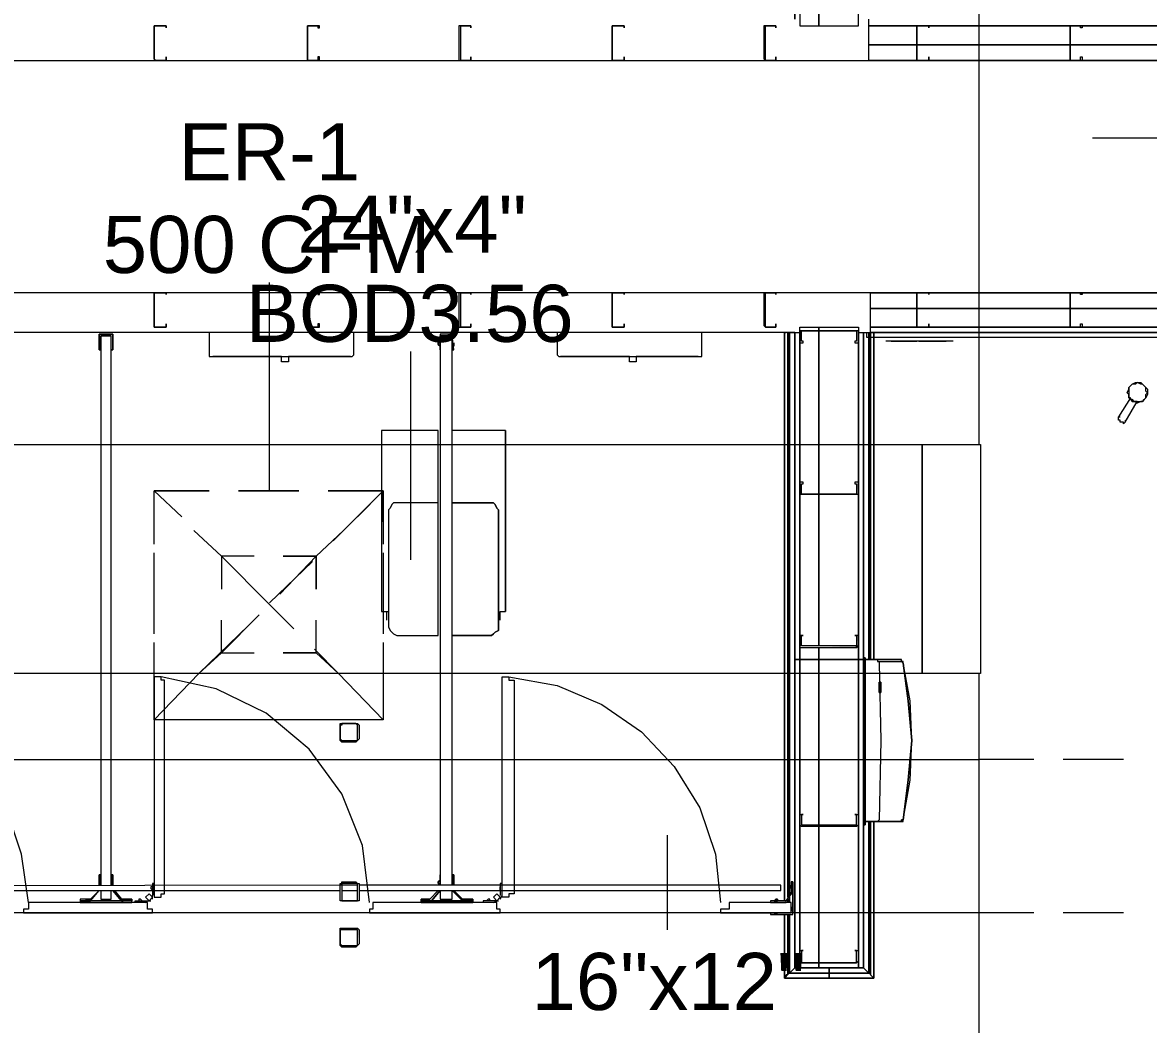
# Model space of a CAD drawing. Header units: metres. Extents: x -2 to 237, y -8 to 52.
# Drawn here: x 10.636 to 13.633, y 28.18 to 30.847 of the extents above; entities that cross this region are included whole.
import ezdxf

# ---------------------------------------------------------------- set-up
doc = ezdxf.new("R2010")
doc.units = ezdxf.units.M
doc.layers.add('HVAC - Ductos', color=5, linetype='Continuous', lineweight=0)
doc.layers.add('PDF3_Text', color=7, linetype='Continuous', lineweight=0)
doc.layers.add('PDF3_Geometry', color=7, linetype='Continuous', lineweight=0, true_color=0xaaaaaa)
doc.layers.add('PDF3_Solid Fills', color=7, linetype='Continuous', lineweight=0, true_color=0xffffff)
doc.styles.add('PDF Helvetica', font='')
doc.styles.get('PDF Helvetica').set_extended_font_data('Helvetica')

msp = doc.modelspace()

# ---------------------------------------------------------------- hatches: boundary and pattern name
at = {"layer": 'PDF3_Solid Fills', "lineweight": 0, "transparency": 33554559}
h = msp.add_hatch(color=256, dxfattribs=at)
h.paths.add_polyline_path([(12.7053, 29.5912), (12.7098, 29.6187), (12.7053, 29.6187)])
h.paths.add_polyline_path([(12.8565, 29.5912), (12.8611, 29.6187), (12.8565, 29.6187)])
h = msp.add_hatch(color=256, dxfattribs=at)
h.paths.add_polyline_path([(12.8565, 29.2153), (12.8565, 29.1878), (12.8611, 29.2153)])
h.paths.add_polyline_path([(12.8565, 29.1878), (12.7557, 29.1878), (12.8565, 29.1832)])
h.paths.add_polyline_path([(12.7053, 29.1878), (12.7098, 29.2153), (12.7053, 29.2153)])
h = msp.add_hatch(color=256, dxfattribs=at)
h.paths.add_polyline_path([(11.5274, 28.9403), (11.5319, 28.9766), (11.5319, 28.977), (11.5274, 28.977)])
h.paths.add_polyline_path([(11.4861, 28.9358), (11.5228, 28.9312), (11.5228, 28.9358)])
h = msp.add_hatch(color=256, dxfattribs=at)
h.paths.add_polyline_path([(11.5319, 28.4316), (11.5274, 28.4316), (11.5274, 28.3949), (11.5319, 28.4312)])
h.paths.add_polyline_path([(11.5228, 28.4316), (11.5228, 28.4362), (11.4861, 28.4362)])
h.paths.add_polyline_path([(11.4861, 28.3903), (11.5228, 28.3858), (11.5228, 28.3903)])

# ---------------------------------------------------------------- linework, layer by layer
at = {"layer": 'HVAC - Ductos', "lineweight": 0}
for points in [[(13.182, 29.7241), (13.1866, 29.7241), (13.1866, 29.1145), (13.182, 29.1145), (13.182, 27.8449), (13.7915, 27.8449), (13.7915, 27.6936), (13.182, 27.6936), (13.182, 27.8449), (13.7915, 27.8449), (13.7915, 32.6116), (13.182, 32.6116)], [(13.0307, 29.1145), (10.0148, 29.1145), (10.0148, 29.7241), (13.0307, 29.7241)], [(13.0307, 29.7241), (13.1866, 29.7241), (13.1866, 29.1145), (13.0307, 29.1145)], [(11.3715, 29.6004), (11.2111, 29.6004)]]:
    msp.add_lwpolyline(points, close=True, dxfattribs=at)
for points in [[(13.4844, 30.5399), (14.3186, 30.5399)], [(11.2936, 29.6004), (11.2936, 30.155)], [(11.6694, 29.417), (11.6694, 29.9716)], [(10.9865, 29.4582), (10.9865, 29.6004), (11.1332, 29.6004), (10.9865, 29.6004)], [(10.9865, 29.5178), (10.9865, 29.6004), (11.0598, 29.5316)], [(11.5274, 29.5316), (11.5961, 29.6004), (11.4494, 29.6004), (11.5961, 29.6004), (11.4632, 29.4674)], [(11.5961, 29.5178), (11.5961, 29.6004), (11.5961, 29.4582)], [(11.0919, 29.4949), (11.1652, 29.4262), (11.1652, 29.3391)], [(11.4907, 29.4949), (11.4174, 29.4262), (11.4174, 29.3391)], [(10.9865, 29.2795), (10.9865, 29.4354)], [(11.2524, 29.4262), (11.1652, 29.4262)], [(11.4082, 29.4124), (11.2936, 29.3024)], [(11.4174, 29.4262), (11.3302, 29.4262)], [(11.5961, 29.4354), (11.5961, 29.2795)], [(10.9865, 29.2199), (10.9865, 29.3757)], [(11.5961, 29.3757), (11.5961, 29.2199)], [(11.2936, 29.2978), (11.3578, 29.2336)], [(11.2386, 29.2428), (11.1056, 29.1145), (11.1652, 29.1695), (11.1652, 29.2566)], [(11.4174, 29.1695), (11.4174, 29.2566)], [(10.9865, 29.1145), (10.9865, 29.197)], [(11.5961, 29.197), (11.5961, 29.1145)], [(11.1652, 29.1695), (11.2524, 29.1695)], [(11.4128, 29.1786), (11.477, 29.1145), (11.4174, 29.1695), (11.3302, 29.1695)], [(11.1332, 28.9907), (10.9865, 28.9907), (10.9865, 29.1374)], [(11.5961, 29.1374), (11.5961, 28.9907), (11.4494, 28.9907)], [(11.1056, 29.1145), (10.9865, 28.9907), (10.9865, 29.1145)], [(11.477, 29.1145), (11.5961, 28.9907), (10.9865, 28.9907)], [(11.5961, 29.1145), (11.5961, 28.9907)], [(11.3715, 28.9907), (11.2111, 28.9907)], [(13.182, 28.4774), (10.464, 28.4774), (10.464, 28.8854), (13.182, 28.8854)], [(13.3286, 28.8854), (13.182, 28.8854)], [(13.567, 28.8854), (13.4065, 28.8854)], [(12.3524, 28.6836), (12.3524, 28.4316)], [(13.3286, 28.4774), (13.182, 28.4774)], [(13.567, 28.4774), (13.4065, 28.4774)]]:
    msp.add_lwpolyline(points, dxfattribs=at)
at = {"layer": 'PDF3_Geometry', "lineweight": 0}
for points in [[(12.6915, 32.5474), (12.7053, 32.5474), (12.7053, 31.7087), (12.6915, 31.7087), (12.7053, 31.7087), (12.7053, 32.5474), (12.7557, 32.5474), (12.7557, 32.1395), (12.7557, 31.7087), (12.7557, 31.3007), (12.7557, 30.8653), (12.7557, 30.8378), (12.8611, 30.8378), (12.8611, 31.7087), (12.8611, 32.5474), (12.8748, 32.5474), (12.6915, 32.5474), (12.6915, 31.7087), (12.6915, 30.8562), (12.6915, 31.7087)], [(12.8611, 32.5474), (12.7557, 32.5474), (12.7557, 32.1395), (12.7557, 31.7087), (12.7053, 31.7087), (12.7053, 30.8378), (12.7557, 30.8378), (12.7557, 30.8653), (12.7557, 31.3007), (12.7557, 31.7087), (12.8611, 31.7087)], [(11.0186, 30.8378), (10.9911, 30.8378), (10.9865, 30.8378), (10.9865, 30.7507), (10.9865, 30.7461), (10.9911, 30.7461), (11.0186, 30.7461), (11.0186, 30.7553), (11.0186, 30.7461), (10.9911, 30.7461), (10.9865, 30.7507), (10.9865, 30.8378), (10.9911, 30.8378), (11.0186, 30.8378), (11.0186, 30.8333)], [(11.4265, 30.8378), (11.3944, 30.8378), (11.3944, 30.7507), (11.3944, 30.7461), (11.4265, 30.7461), (11.4265, 30.7553), (11.422, 30.7553), (11.422, 30.7461), (11.3944, 30.7461), (11.3944, 30.7507), (11.3944, 30.8378), (11.422, 30.8378), (11.422, 30.8333), (11.4265, 30.8333)], [(11.8298, 30.8378), (11.8024, 30.8378), (11.7978, 30.8378), (11.7978, 30.7507), (11.7978, 30.7461), (11.8024, 30.7461), (11.8298, 30.7461), (11.8298, 30.7553), (11.8298, 30.7461), (11.8024, 30.7461), (11.8024, 30.7507), (11.8024, 30.8378), (11.8298, 30.8378), (11.8298, 30.8333)], [(12.2378, 30.8378), (12.2057, 30.8378), (12.2057, 30.7507), (12.2057, 30.7461), (12.2378, 30.7461), (12.2378, 30.7553), (12.2378, 30.7461), (12.2057, 30.7461), (12.2057, 30.7507), (12.2057, 30.8378), (12.2378, 30.8378), (12.2378, 30.8333)], [(12.6411, 30.8378), (12.6136, 30.8378), (12.609, 30.8378), (12.609, 30.7507), (12.6136, 30.7461), (12.6411, 30.7461), (12.6411, 30.7553), (12.6411, 30.7461), (12.6136, 30.7461), (12.6136, 30.7507), (12.6136, 30.8378), (12.6411, 30.8378), (12.6411, 30.8333)], [(13.049, 30.8378), (13.017, 30.8378), (13.017, 30.7507), (13.017, 30.7461), (13.049, 30.7461), (13.049, 30.7553), (13.049, 30.7461), (13.017, 30.7461), (13.017, 30.7507), (13.017, 30.8378), (13.049, 30.8378), (13.049, 30.8333)], [(13.457, 30.8333), (13.4524, 30.8333), (13.4524, 30.8378), (13.4249, 30.8378), (13.4249, 30.7507), (13.4249, 30.7461), (13.4524, 30.7461), (13.4524, 30.7553), (13.457, 30.7553), (13.457, 30.7461), (13.4249, 30.7461), (13.4249, 30.7507), (13.4249, 30.8378), (13.457, 30.8378)], [(11.0186, 30.1274), (10.9911, 30.1274), (10.9865, 30.1274), (10.9865, 30.0403), (10.9865, 30.0358), (10.9911, 30.0358), (11.0186, 30.0358), (11.0186, 30.0449), (11.0186, 30.0358), (10.9911, 30.0358), (10.9865, 30.0358), (10.9865, 30.0403), (10.9865, 30.1274), (10.9911, 30.1274), (11.0186, 30.1274), (11.0186, 30.1228)], [(11.4265, 30.1274), (11.3944, 30.1274), (11.3944, 30.0403), (11.3944, 30.0358), (11.4265, 30.0358), (11.4265, 30.0449), (11.422, 30.0449), (11.422, 30.0358), (11.3944, 30.0358), (11.3944, 30.0403), (11.3944, 30.1274), (11.422, 30.1274), (11.422, 30.1228), (11.4265, 30.1228)], [(11.8298, 30.1274), (11.8024, 30.1274), (11.7978, 30.1274), (11.7978, 30.0403), (11.7978, 30.0358), (11.8024, 30.0358), (11.8298, 30.0358), (11.8298, 30.0449), (11.8298, 30.0358), (11.8024, 30.0358), (11.8024, 30.0403), (11.8024, 30.1274), (11.8298, 30.1274), (11.8298, 30.1228)], [(12.2378, 30.1274), (12.2057, 30.1274), (12.2057, 30.0403), (12.2057, 30.0358), (12.2378, 30.0358), (12.2378, 30.0449), (12.2378, 30.0358), (12.2057, 30.0358), (12.2057, 30.0403), (12.2057, 30.1274), (12.2378, 30.1274), (12.2378, 30.1228)], [(12.6411, 30.1274), (12.6136, 30.1274), (12.609, 30.1274), (12.609, 30.0403), (12.6136, 30.0358), (12.6411, 30.0358), (12.6411, 30.0449), (12.6411, 30.0358), (12.6136, 30.0358), (12.6136, 30.0403), (12.6136, 30.1274), (12.6411, 30.1274), (12.6411, 30.1228)], [(13.049, 30.1274), (13.017, 30.1274), (13.017, 30.0403), (13.017, 30.0358), (13.049, 30.0358), (13.049, 30.0449), (13.049, 30.0358), (13.017, 30.0358), (13.017, 30.0403), (13.017, 30.1274), (13.049, 30.1274), (13.049, 30.1228)], [(13.457, 30.1228), (13.4524, 30.1228), (13.4524, 30.1274), (13.4249, 30.1274), (13.4249, 30.0403), (13.4249, 30.0358), (13.4524, 30.0358), (13.4524, 30.0449), (13.457, 30.0449), (13.457, 30.0358), (13.4249, 30.0358), (13.4249, 30.0403), (13.4249, 30.1274), (13.457, 30.1274)], [(14.6395, 30.0862), (14.2361, 30.0862), (13.8282, 30.0862), (13.4249, 30.0862), (13.017, 30.0862), (12.8932, 30.0862), (13.017, 30.0862), (13.4249, 30.0862), (13.8282, 30.0862), (14.2361, 30.0862)], [(13.049, 30.0358), (13.4249, 30.0358)], [(13.4524, 30.0358), (13.8328, 30.0358)], [(10.8398, 30.0128), (10.8398, 30.0174), (10.8444, 30.0174), (10.8719, 30.0174), (10.8765, 30.0174), (10.8765, 30.0128), (10.8765, 29.9762), (10.8719, 29.9762), (10.8765, 29.9762), (10.8765, 30.0128), (10.8765, 30.0174), (10.8719, 30.0174), (10.8444, 30.0174), (10.8398, 30.0174), (10.8398, 30.0128), (10.8398, 29.9762), (10.8444, 29.9762), (10.8444, 30.0128), (10.8719, 30.0128), (10.8444, 30.0128), (10.8444, 29.9762), (10.8398, 29.9762)], [(11.7474, 30.0128), (11.7474, 29.9762), (11.7474, 30.0128), (11.752, 30.0128), (11.7794, 30.0128), (11.7794, 29.9762), (11.784, 29.9762), (11.7794, 30.0128), (11.7794, 30.0174), (11.752, 30.0174), (11.7474, 30.0174)], [(12.664, 30.022), (12.664, 28.5095), (12.664, 30.022), (12.6686, 30.022)], [(12.6732, 30.022), (12.6732, 28.5186)], [(12.6732, 30.022), (12.6732, 28.5186)], [(12.8748, 29.1512), (12.8748, 30.022), (12.8748, 29.1512), (12.8748, 28.3308), (12.7832, 28.3308), (12.7832, 28.317), (12.7832, 28.3308), (12.8748, 28.3308), (12.8886, 28.317), (12.7832, 28.317), (12.6778, 28.317), (12.6778, 28.4728), (12.6778, 28.317), (12.6778, 28.4728), (12.6778, 28.317), (12.6778, 28.4728), (12.6778, 28.317), (12.7832, 28.317), (12.8886, 28.317), (12.8886, 28.7203), (12.8886, 28.317), (12.8748, 28.3308), (12.8748, 28.7203), (12.8748, 29.1512), (12.8748, 28.3308), (12.8748, 29.1512), (12.8611, 29.1512), (12.8611, 30.022), (12.8748, 30.022), (12.8748, 29.1512), (12.6915, 29.1512)], [(12.6778, 28.5232), (12.6778, 30.022), (12.6778, 28.5232), (12.6778, 30.022), (12.6778, 28.5232), (12.6778, 30.022), (12.6778, 28.5232), (12.6778, 30.022), (12.6915, 30.022), (12.6915, 28.3308), (12.6778, 28.317), (12.6778, 28.4728), (12.6778, 28.317), (12.6915, 28.3308), (12.6915, 30.022), (12.6778, 30.022)], [(12.8611, 29.9945), (12.8611, 30.0266), (12.8565, 30.0266), (12.7098, 30.0266), (12.7053, 30.0266), (12.7053, 29.9945), (12.7144, 29.9945), (12.7144, 29.9991), (12.7098, 29.9991), (12.7098, 30.0266), (12.8565, 30.0266), (12.8565, 29.9991), (12.852, 29.9991), (12.852, 29.9945)], [(12.8886, 29.1512), (12.8886, 30.022)], [(12.8886, 30.022), (12.8886, 29.1512)], [(12.9024, 30.022), (12.8978, 30.022), (12.9024, 30.022), (12.9024, 29.1512)], [(10.8398, 29.9854), (10.8398, 29.9899), (10.8398, 29.9945), (10.8398, 29.9899)], [(10.8398, 29.9854), (10.8398, 29.9899), (10.8398, 29.9945), (10.8398, 29.9899)], [(10.8398, 29.9899), (10.8398, 29.9854)], [(10.8765, 29.9945), (10.8765, 29.9899), (10.8765, 29.9854), (10.8765, 29.9899)], [(10.8765, 29.9945), (10.8765, 29.9899), (10.8765, 29.9854), (10.8765, 29.9899)], [(10.8765, 29.9854), (10.8765, 29.9899)], [(11.7474, 29.9945), (11.7428, 29.9945)], [(11.7428, 29.9899), (11.7474, 29.9854)], [(11.7474, 29.9854), (11.7474, 29.9899), (11.7474, 29.9945), (11.7474, 29.9899)], [(11.7474, 29.9854), (11.7474, 29.9899), (11.7474, 29.9945), (11.7474, 29.9899)], [(11.784, 29.9945), (11.784, 29.9899), (11.784, 29.9854), (11.784, 29.9899)], [(11.784, 29.9945), (11.784, 29.9899), (11.784, 29.9854), (11.784, 29.9899)], [(11.784, 29.9854), (11.784, 29.9899)], [(11.3944, 29.9578), (11.344, 29.9578)], [(12.3203, 29.9578), (12.2698, 29.9578)], [(13.6266, 29.8478), (13.6266, 29.857), (13.6311, 29.8616), (13.6266, 29.8662), (13.6266, 29.8754), (13.622, 29.88), (13.6174, 29.8845), (13.6128, 29.8845), (13.6036, 29.8891), (13.599, 29.8845), (13.5899, 29.8845), (13.5853, 29.88), (13.5807, 29.8754), (13.5807, 29.8662), (13.5807, 29.8616), (13.5807, 29.857), (13.5807, 29.8478), (13.5853, 29.8432), (13.5899, 29.8387), (13.599, 29.8387), (13.6036, 29.8387), (13.6128, 29.8387), (13.6174, 29.8387), (13.622, 29.8432)], [(12.7053, 29.6232), (12.7053, 29.5912), (12.7098, 29.5912), (12.8565, 29.5912), (12.8611, 29.5912), (12.8611, 29.6232), (12.852, 29.6232), (12.852, 29.6187), (12.8565, 29.6187), (12.8565, 29.5912), (12.7098, 29.5912), (12.7098, 29.6187), (12.7144, 29.6187), (12.7144, 29.6232)], [(11.7428, 29.5682), (11.6374, 29.5682), (11.6328, 29.5682), (11.6236, 29.5682), (11.619, 29.5637), (11.6144, 29.5545), (11.6098, 29.5499), (11.6098, 29.5407), (11.6098, 29.2474), (11.6098, 29.2382), (11.6144, 29.2291), (11.619, 29.2245), (11.6236, 29.2199), (11.6328, 29.2153), (11.6374, 29.2153), (11.7428, 29.2153), (11.7428, 29.5682), (11.6374, 29.5682), (11.6328, 29.5682), (11.6236, 29.5682), (11.619, 29.5637), (11.6144, 29.5545), (11.6098, 29.5499), (11.6098, 29.5407), (11.6098, 29.2474), (11.6098, 29.2382), (11.6144, 29.2291), (11.619, 29.2245), (11.6236, 29.2199), (11.6328, 29.2153), (11.6374, 29.2153), (11.7428, 29.2153), (11.7428, 29.5682), (11.6374, 29.5682), (11.6328, 29.5682), (11.6236, 29.5682), (11.619, 29.5637), (11.6144, 29.5545), (11.6098, 29.5499), (11.6098, 29.5407), (11.6098, 29.2474), (11.6098, 29.2382), (11.6144, 29.2291), (11.619, 29.2245), (11.6236, 29.2199), (11.6328, 29.2153), (11.6374, 29.2153), (11.7428, 29.2153)], [(11.7794, 29.5682), (11.8757, 29.5682), (11.8848, 29.5682), (11.8894, 29.5682), (11.894, 29.5637), (11.8986, 29.5545), (11.9032, 29.5499), (11.9032, 29.5407), (11.9032, 29.2474), (11.9032, 29.2382), (11.9032, 29.2291), (11.894, 29.2245), (11.8894, 29.2199), (11.8848, 29.2153), (11.8757, 29.2153), (11.7794, 29.2153), (11.8757, 29.2153), (11.8848, 29.2153), (11.8894, 29.2199), (11.894, 29.2245), (11.9032, 29.2291), (11.9032, 29.2382), (11.9032, 29.2474), (11.9032, 29.5407), (11.9032, 29.5499), (11.8986, 29.5545), (11.894, 29.5637), (11.8894, 29.5682), (11.8848, 29.5682), (11.8757, 29.5682)], [(12.7053, 29.2153), (12.7053, 29.1878), (12.7053, 29.1832), (12.7098, 29.1832), (12.8565, 29.1832), (12.8611, 29.1878), (12.8611, 29.2153), (12.852, 29.2153), (12.8565, 29.2153), (12.8565, 29.1878), (12.7098, 29.1878), (12.7098, 29.2153), (12.7144, 29.2153)], [(12.7557, 28.7112), (12.7557, 29.1512), (12.7557, 29.1832), (12.7557, 29.1512), (12.8611, 29.1512), (12.7557, 29.1512)], [(12.7053, 29.1512), (12.7557, 29.1512)], [(12.8794, 28.7203), (12.9711, 28.7203), (12.9757, 28.7203), (12.9803, 28.7203), (12.9803, 28.7249), (12.9986, 28.8303), (13.0032, 28.9358), (12.9986, 29.0412), (12.9803, 29.142), (12.9803, 29.1466), (12.9757, 29.1466), (12.9757, 29.1512), (12.9711, 29.1512), (12.8794, 29.1512), (12.8794, 28.7203), (12.8794, 28.7157), (12.8794, 28.7112), (12.8794, 28.7157)], [(12.907, 28.7203), (12.8794, 28.7203), (12.8794, 29.1512), (12.907, 29.1512), (12.9116, 29.1512), (12.9116, 29.1466), (12.9161, 29.1466), (12.9161, 29.142), (12.9207, 28.9358), (12.9161, 28.7249), (12.9116, 28.7203)], [(12.9116, 28.7203), (12.9711, 28.7203), (12.9757, 28.7203), (12.9757, 28.7249), (12.9803, 28.7249), (12.994, 28.8303), (13.0032, 28.9358), (12.994, 29.0412), (12.9803, 29.142), (12.9757, 29.1466), (12.9711, 29.1466), (12.9116, 29.1466), (12.9711, 29.1466), (12.9757, 29.1466), (12.9803, 29.142), (12.994, 29.0412), (13.0032, 28.9358), (12.994, 28.8303), (12.9803, 28.7249), (12.9757, 28.7249), (12.9757, 28.7203), (12.9711, 28.7203)], [(11.014, 28.5278), (11.014, 29.0961), (11.0048, 29.0961), (11.0048, 29.1053), (10.9865, 29.1053), (10.9865, 28.5186), (11.0048, 28.5186), (11.0048, 28.5278)], [(12.9161, 29.0641), (12.9161, 29.0686), (12.9161, 29.0732), (12.9161, 29.0778), (12.9161, 29.0824), (12.9161, 29.087), (12.9161, 29.0916), (12.9161, 29.087), (12.9161, 29.0824), (12.9161, 29.0778), (12.9161, 29.0732), (12.9161, 29.0686)], [(12.9207, 29.0641), (12.9207, 29.0686), (12.9207, 29.0732), (12.9207, 29.0778), (12.9207, 29.0824), (12.9207, 29.087), (12.9207, 29.0916), (12.9207, 29.087), (12.9207, 29.0824), (12.9207, 29.0778), (12.9207, 29.0732), (12.9207, 29.0686)], [(11.4861, 28.9358), (11.5228, 28.9358), (11.5274, 28.9358), (11.5274, 28.9403), (11.5274, 28.977), (11.5228, 28.9816), (11.4861, 28.9816), (11.4861, 28.977), (11.4815, 28.977), (11.4815, 28.9403)], [(11.4815, 28.977), (11.4815, 28.9816), (11.4861, 28.9816), (11.5228, 28.9816), (11.5274, 28.9816), (11.532, 28.977), (11.532, 28.9403), (11.5274, 28.9358), (11.5228, 28.9312), (11.4861, 28.9312), (11.4815, 28.9358), (11.4815, 28.9403)], [(12.7144, 28.7386), (12.7098, 28.7386), (12.7098, 28.7112), (12.8565, 28.7112), (12.8565, 28.7386), (12.852, 28.7386), (12.8611, 28.7386), (12.8611, 28.7112), (12.8565, 28.7066), (12.7098, 28.7066), (12.7053, 28.7112), (12.7053, 28.7386)], [(12.8932, 28.317), (12.7832, 28.317), (12.8886, 28.317), (12.8886, 28.7203), (12.8886, 28.317), (12.8886, 28.7203), (12.8886, 28.317), (12.7832, 28.317)], [(12.9024, 28.7203), (12.9024, 28.3032), (12.8978, 28.3078), (12.8932, 28.3124), (12.8932, 28.317), (12.8932, 28.7203), (12.8932, 28.317), (12.8932, 28.3124), (12.8978, 28.3078), (12.9024, 28.3032)], [(10.8398, 28.5645), (10.8398, 28.5599)], [(10.8398, 28.5553), (10.8398, 28.5599), (10.8398, 28.5645), (10.8398, 28.5599)], [(10.8398, 28.5553), (10.8398, 28.5599), (10.8398, 28.5645), (10.8398, 28.5599)], [(10.8765, 28.5599), (10.8765, 28.5645)], [(11.4815, 28.5507), (11.4815, 28.5553), (11.4861, 28.5553), (11.4861, 28.5599), (11.5228, 28.5599), (11.5274, 28.5553), (11.532, 28.5553), (11.532, 28.5507), (11.532, 28.514), (11.532, 28.5095), (11.5274, 28.5095), (11.5228, 28.5095), (11.4861, 28.5095), (11.4815, 28.5095), (11.4815, 28.514)], [(11.4861, 28.5095), (11.5228, 28.5095), (11.5274, 28.5095), (11.5274, 28.514), (11.5274, 28.5507), (11.5274, 28.5553), (11.5228, 28.5553), (11.4861, 28.5553), (11.4861, 28.5507), (11.4861, 28.514)], [(11.7474, 28.5645), (11.7428, 28.5599)], [(11.7428, 28.5553), (11.7474, 28.5553)], [(11.784, 28.5599), (11.784, 28.5645)], [(12.6869, 28.5599), (12.6869, 28.5186), (12.6869, 28.4774), (12.6824, 28.4774), (12.6274, 28.4774), (12.6274, 28.4728), (12.6869, 28.4728), (12.6869, 28.4774)], [(12.6869, 28.5324), (12.6869, 28.5599), (12.6824, 28.5599), (12.6824, 28.5324), (12.6686, 28.5095), (12.6274, 28.5095), (12.6274, 28.5049), (12.6686, 28.5049), (12.6686, 28.5095)], [(12.6824, 28.5416), (12.6824, 28.5461), (12.6824, 28.5507), (12.6824, 28.5461)], [(12.6824, 28.5416), (12.6824, 28.5461), (12.6824, 28.5507), (12.6824, 28.5461)], [(12.6824, 28.5461), (12.6824, 28.5416)], [(10.9269, 28.5049), (10.9269, 28.5095), (10.7894, 28.5095), (10.7894, 28.5049)], [(10.8078, 28.514), (10.8032, 28.514)], [(10.8032, 28.514), (10.8078, 28.514), (10.8124, 28.514), (10.8169, 28.514), (10.8124, 28.514), (10.8078, 28.514)], [(10.8032, 28.514), (10.8078, 28.514), (10.8124, 28.514), (10.8169, 28.514), (10.8124, 28.514), (10.8078, 28.514)], [(10.8169, 28.514), (10.8124, 28.514)], [(10.9132, 28.514), (10.9086, 28.514)], [(10.9819, 28.5186), (10.9728, 28.5278), (10.9636, 28.5186), (10.9728, 28.5095)], [(11.8344, 28.5049), (11.8344, 28.5095), (11.697, 28.5095), (11.697, 28.5049)], [(11.7152, 28.514), (11.7107, 28.514)], [(11.7107, 28.514), (11.7152, 28.514), (11.7198, 28.514), (11.7152, 28.514)], [(11.7107, 28.514), (11.7152, 28.514), (11.7198, 28.514), (11.7152, 28.514)], [(11.807, 28.514), (11.8115, 28.514), (11.8161, 28.514), (11.8207, 28.514), (11.8161, 28.514), (11.8115, 28.514)], [(11.807, 28.514), (11.8115, 28.514), (11.8161, 28.514), (11.8207, 28.514), (11.8161, 28.514), (11.8115, 28.514)], [(11.8207, 28.514), (11.8161, 28.514)], [(11.9078, 28.5186), (11.8986, 28.5278), (11.8894, 28.5186), (11.8986, 28.5095)], [(12.6411, 28.514), (12.6366, 28.5095)], [(12.6366, 28.5095), (12.6411, 28.5095), (12.6457, 28.5095), (12.6411, 28.5095)], [(12.6366, 28.5095), (12.6411, 28.5095), (12.6457, 28.5095), (12.6411, 28.5095)], [(12.6457, 28.5095), (12.6457, 28.514)], [(12.6732, 28.514), (12.6732, 28.5049)], [(12.6732, 28.514), (12.6732, 28.5049)], [(12.6778, 28.5049), (12.6778, 28.5186)], [(12.6778, 28.5186), (12.6778, 28.5049)], [(10.9819, 28.4774), (10.9819, 28.4866), (10.9682, 28.4866), (10.9682, 28.5049), (10.6519, 28.5049), (10.6519, 28.4866), (10.6382, 28.4866), (10.6382, 28.4774)], [(11.9078, 28.4774), (11.9078, 28.4866), (11.8986, 28.4866), (11.8986, 28.5049), (11.5686, 28.5049), (11.5686, 28.4866), (11.5594, 28.4866), (11.5594, 28.4774)], [(12.6824, 28.5049), (12.5174, 28.5049), (12.5174, 28.4866), (12.4944, 28.4866), (12.4944, 28.4774), (12.6824, 28.4774)], [(12.6869, 28.4912), (12.6824, 28.4912)], [(12.6824, 28.4866), (12.6869, 28.482)], [(12.6869, 28.482), (12.6869, 28.4866), (12.6869, 28.4912), (12.6869, 28.4866)], [(12.6869, 28.482), (12.6869, 28.4866), (12.6869, 28.4912), (12.6869, 28.4866)], [(12.6366, 28.4728), (12.6411, 28.4728)], [(12.6457, 28.4728), (12.6411, 28.4728), (12.6366, 28.4728), (12.6411, 28.4728)], [(12.6457, 28.4728), (12.6411, 28.4728), (12.6366, 28.4728), (12.6411, 28.4728)], [(12.6732, 28.4728), (12.6732, 28.317), (12.6732, 28.4728), (12.6732, 28.317), (12.6732, 28.3124), (12.6686, 28.3124), (12.6686, 28.3078), (12.664, 28.3032), (12.664, 28.4728), (12.664, 28.3032), (12.6686, 28.3078), (12.6686, 28.3124), (12.6732, 28.3124), (12.6732, 28.317)], [(12.6732, 28.4728), (12.6732, 28.317)], [(11.4815, 28.4316), (11.4815, 28.4362), (11.4861, 28.4362), (11.5228, 28.4362), (11.5274, 28.4362), (11.532, 28.4316), (11.532, 28.3949), (11.5274, 28.3903), (11.5228, 28.3858), (11.4861, 28.3858), (11.4815, 28.3903), (11.4815, 28.3949)], [(11.4861, 28.3903), (11.5228, 28.3903), (11.5274, 28.3903), (11.5274, 28.3949), (11.5274, 28.4316), (11.5228, 28.4316), (11.4861, 28.4316), (11.4815, 28.4316), (11.4815, 28.3949)], [(12.8611, 28.349), (12.8565, 28.3445), (12.7098, 28.3445), (12.7053, 28.3445), (12.7053, 28.349), (12.7053, 28.3766), (12.7144, 28.3766), (12.7098, 28.3766), (12.7098, 28.349), (12.7098, 28.3445), (12.8565, 28.3445), (12.8565, 28.349), (12.8565, 28.3766), (12.852, 28.3766), (12.8611, 28.3766)], [(12.6732, 28.317), (12.7832, 28.317), (12.6778, 28.317), (12.7832, 28.317), (12.7832, 28.3124), (12.7832, 28.3078), (12.7832, 28.3032), (12.664, 28.3032), (12.7832, 28.3032), (12.7832, 28.3078), (12.7832, 28.3124), (12.7832, 28.317)]]:
    msp.add_lwpolyline(points, close=True, dxfattribs=at)
for points in [[(13.8282, 30.7874), (13.4249, 30.7874), (13.017, 30.7874), (12.8886, 30.7874), (12.8886, 30.8378), (15.5791, 30.8378), (12.8886, 30.8378), (12.8886, 30.8562)], [(7.0265, 30.7461), (12.8886, 30.7461), (15.5791, 30.7461), (12.8886, 30.7461), (12.8886, 30.7874), (13.017, 30.7874), (13.4249, 30.7874), (13.8282, 30.7874)], [(13.2461, 30.7461), (13.2186, 30.7461)], [(13.6174, 30.7461), (13.5853, 30.7461)], [(15.5791, 30.1274), (12.8932, 30.1274), (8.9286, 30.1274)], [(15.5791, 30.0082), (12.884, 30.0082), (12.884, 30.022), (15.5791, 30.022), (12.8932, 30.022), (15.5791, 30.022), (12.8932, 30.022), (12.8932, 30.0358), (13.017, 30.0358), (12.8932, 30.0358), (12.8932, 30.0862), (12.8932, 30.1274), (15.5791, 30.1274)], [(12.8748, 28.7203), (12.8748, 28.3308), (12.8611, 28.3308), (12.7557, 28.3308), (12.7557, 28.3445), (12.7557, 28.7066), (12.7557, 28.3445), (12.7557, 28.3308), (12.7053, 28.3308), (12.7053, 29.1512), (12.7053, 30.0358), (12.7557, 30.0358), (12.7557, 30.0266), (12.7557, 29.5912), (12.7557, 29.1878), (12.7557, 29.5912), (12.7557, 30.0266), (12.7557, 30.0358), (12.8611, 30.0358), (12.8611, 29.1512), (12.8611, 28.3308), (12.8611, 29.1512), (12.8748, 29.1512), (12.8748, 30.022), (12.8932, 30.022), (12.8932, 29.1512), (12.8932, 30.022), (15.5791, 30.022)], [(12.8748, 29.1512), (12.8748, 30.022), (12.8748, 29.1512), (12.8748, 28.3308), (12.6915, 28.3308), (12.6915, 29.1512), (12.6915, 30.022), (12.6915, 29.1512), (12.7053, 29.1512), (12.6915, 29.1512), (12.6915, 28.3308), (12.7832, 28.3308), (12.7832, 28.317), (12.8886, 28.317), (12.8886, 28.7203), (12.8886, 28.317), (12.8886, 28.7203), (12.8886, 28.317), (12.8886, 28.7203), (12.8886, 28.317), (12.7832, 28.317), (12.7832, 28.3124), (12.7832, 28.3078), (12.7832, 28.3032), (12.9024, 28.3032), (12.7832, 28.3032), (12.7832, 28.3078), (12.7832, 28.3124), (12.7832, 28.317), (12.8886, 28.317), (12.7832, 28.317), (12.7832, 28.3308), (12.6915, 28.3308), (12.6915, 29.1512), (12.6915, 30.022), (12.7053, 30.022), (12.7053, 29.1512), (12.7053, 28.3308), (12.6915, 28.3308), (12.6915, 29.1512), (12.6915, 30.022), (7.0265, 30.022)], [(10.8719, 28.5782), (10.8765, 28.5782), (10.8765, 28.5507), (10.8765, 28.5782), (10.8719, 28.5782), (10.8719, 28.5507), (10.8719, 30.0128), (10.8444, 30.0128), (10.8444, 28.5507), (10.8444, 28.5782), (10.8398, 28.5782), (10.8398, 28.5507), (10.8398, 28.5782), (10.8444, 28.5782)], [(11.509, 29.9578), (11.5136, 29.9578), (11.5182, 29.9624), (11.5182, 29.967), (11.5182, 30.022), (11.1332, 30.022), (11.1332, 29.967), (11.1332, 29.9624), (11.1332, 29.9578), (11.1378, 29.9578), (11.1424, 29.9578)], [(11.7794, 29.9762), (11.784, 29.9762), (11.7794, 30.0128), (11.7794, 30.0174), (11.752, 30.0174), (11.7474, 30.0174), (11.7474, 30.0128)], [(11.7794, 28.5782), (11.784, 28.5782), (11.784, 28.5507), (11.784, 28.5782), (11.7794, 28.5782), (11.7794, 28.5507), (11.7794, 30.0128), (11.7474, 30.0128), (11.7474, 28.5507), (11.7474, 28.5782)], [(11.7794, 30.0128), (11.752, 30.0128), (11.7474, 30.0128), (11.7474, 29.9762)], [(12.4348, 29.9578), (12.4394, 29.9578), (12.444, 29.9578), (12.444, 29.9624), (12.444, 29.967), (12.444, 30.022), (12.059, 30.022), (12.059, 29.967), (12.059, 29.9624), (12.0636, 29.9578), (12.0682, 29.9578)], [(12.6732, 28.5186), (12.6732, 30.022)], [(12.6732, 28.5186), (12.6732, 30.022)], [(12.8886, 29.1512), (12.8886, 30.022)], [(12.8886, 29.1512), (12.8886, 30.022)], [(12.8886, 29.1512), (12.8886, 30.022)], [(12.8886, 29.1512), (12.8886, 30.022)], [(12.8886, 29.1512), (12.8886, 30.022)], [(12.8886, 29.1512), (12.8886, 30.022)], [(12.8886, 30.022), (12.8886, 29.1512)], [(12.8886, 30.022), (12.8886, 29.1512)], [(10.8398, 29.9945), (10.8398, 29.9899), (10.8398, 29.9945)], [(10.8398, 29.9945), (10.8398, 29.9899), (10.8398, 29.9945)], [(10.8765, 29.9899), (10.8765, 29.9945), (10.8765, 29.9899)], [(10.8765, 29.9899), (10.8765, 29.9945), (10.8765, 29.9899)], [(11.7428, 29.9945), (11.7428, 29.9899), (11.7428, 29.9945)], [(11.7428, 29.9945), (11.7428, 29.9899), (11.7428, 29.9945)], [(11.784, 29.9899), (11.784, 29.9945), (11.784, 29.9899)], [(11.784, 29.9899), (11.784, 29.9945), (11.784, 29.9899)], [(13.1132, 29.9991), (12.9344, 29.9991)], [(12.9482, 29.9991), (13.017, 29.9991)], [(13.0216, 29.9991), (13.0948, 29.9991)], [(11.2752, 29.9578), (11.1424, 29.9578), (11.509, 29.9578), (11.3944, 29.9578)], [(11.3257, 29.9578), (11.2752, 29.9578), (11.3257, 29.9578)], [(11.344, 29.9578), (11.344, 29.9441), (11.3257, 29.9441), (11.3257, 29.9578)], [(12.2011, 29.9578), (12.0682, 29.9578), (12.4348, 29.9578), (12.3203, 29.9578)], [(12.2515, 29.9578), (12.2011, 29.9578), (12.2515, 29.9578)], [(12.2698, 29.9578), (12.2698, 29.9441), (12.2515, 29.9441), (12.2515, 29.9578)], [(13.5716, 29.7882), (13.5716, 29.7837), (13.6036, 29.8387), (13.599, 29.8387), (13.5944, 29.8387), (13.5899, 29.8432), (13.5853, 29.8432), (13.5853, 29.8478), (13.5807, 29.8478), (13.5807, 29.857), (13.5762, 29.8616), (13.5807, 29.8708), (13.5807, 29.8754), (13.5853, 29.88), (13.5899, 29.8845), (13.599, 29.8891), (13.6036, 29.8891), (13.6128, 29.8891), (13.6174, 29.8845), (13.622, 29.88), (13.6266, 29.8754), (13.6311, 29.8708), (13.6311, 29.8616), (13.6311, 29.857), (13.6266, 29.8478), (13.622, 29.8432), (13.6174, 29.8387), (13.6128, 29.8387), (13.6036, 29.8341), (13.599, 29.8341)], [(13.5853, 29.8478), (13.5532, 29.7974), (13.5578, 29.7974)], [(13.5853, 29.8432), (13.5899, 29.8432), (13.5944, 29.8387), (13.599, 29.8387)], [(13.5716, 29.7837), (13.567, 29.7791), (13.567, 29.7837), (13.5624, 29.7837), (13.5578, 29.7837), (13.5578, 29.7882), (13.5532, 29.7882), (13.5532, 29.7928), (13.5532, 29.7974)], [(11.7428, 29.2795), (11.7428, 29.7608), (11.7382, 29.7608), (11.7336, 29.7608), (11.729, 29.7608), (11.6832, 29.7608), (11.6602, 29.7608), (11.6374, 29.7608), (11.619, 29.7608), (11.6052, 29.7608), (11.5915, 29.7608), (11.5915, 29.2795)], [(11.5915, 29.7608), (11.5915, 29.2795), (11.6052, 29.2795), (11.6098, 29.2795)], [(11.9078, 29.2566), (11.9078, 29.2795), (11.9124, 29.2795), (11.9215, 29.2795), (11.9215, 29.7608), (11.9124, 29.7608), (11.894, 29.7608), (11.8757, 29.7608), (11.8528, 29.7608), (11.8298, 29.7608), (11.784, 29.7608), (11.7794, 29.7608)], [(11.9215, 29.7608), (11.9215, 29.2795)], [(11.7794, 29.2153), (11.8757, 29.2153), (11.8848, 29.2153), (11.8894, 29.2199), (11.894, 29.2245), (11.9032, 29.2291), (11.9032, 29.2382), (11.9032, 29.2474), (11.9032, 29.5407), (11.9032, 29.5499), (11.8986, 29.5545), (11.894, 29.5637), (11.8894, 29.5682), (11.8848, 29.5682), (11.8757, 29.5682), (11.7794, 29.5682)], [(11.6052, 29.2795), (11.6052, 29.2566)], [(12.8794, 29.1558), (12.8748, 29.1558)], [(12.8794, 29.1512), (12.8794, 29.1558), (12.8794, 29.1512)], [(10.6519, 28.5049), (10.6336, 28.6332), (10.5924, 28.757), (10.5282, 28.867), (10.4365, 28.9586), (10.3311, 29.032), (10.2119, 29.0824), (10.0882, 29.1053)], [(11.5594, 28.5049), (11.5411, 28.6562), (11.4861, 28.7936), (11.399, 28.9128), (11.2844, 29.0091), (11.1515, 29.0732), (11.0048, 29.1053)], [(11.9307, 29.1053), (11.9307, 29.0961), (11.9444, 29.0961), (11.9444, 28.5278), (11.9307, 28.5278), (11.9307, 28.5186), (11.9124, 28.5186), (11.9124, 29.1053), (11.9307, 29.1053), (12.059, 29.0824), (12.1782, 29.032), (12.2836, 28.9586), (12.3707, 28.867), (12.4394, 28.757), (12.4807, 28.6332), (12.4944, 28.5049)], [(12.9207, 29.0916), (12.9161, 29.0916)], [(12.9161, 29.0641), (12.9207, 29.0641)], [(12.8748, 28.7112), (12.8794, 28.7112)], [(11.7474, 28.5507), (11.7474, 28.5782), (11.7474, 28.5507)], [(11.5274, 28.5507), (11.4815, 28.5507), (8.8827, 28.5461), (8.8827, 28.5416)], [(8.9332, 28.537), (11.4815, 28.537)], [(10.9269, 28.5049), (10.9269, 28.5095), (10.9269, 28.514), (10.904, 28.514), (10.9086, 28.514), (10.9132, 28.514), (10.9086, 28.514), (10.904, 28.514), (10.8994, 28.514), (10.8811, 28.537), (10.8994, 28.514), (10.904, 28.514), (10.9086, 28.514), (10.9132, 28.514), (10.9086, 28.514), (10.904, 28.514), (10.9269, 28.514), (10.9269, 28.5095), (10.904, 28.5095), (10.8994, 28.5095), (10.8765, 28.537), (10.8994, 28.5095), (10.904, 28.5095), (10.8124, 28.5095), (10.8169, 28.5095), (10.8398, 28.537), (10.8169, 28.514), (10.8124, 28.514), (10.7894, 28.514), (10.7894, 28.5095), (10.8124, 28.5095), (10.8169, 28.5095), (10.8398, 28.537), (10.8169, 28.514), (10.8124, 28.514), (10.7894, 28.514), (10.7894, 28.5095), (10.7894, 28.5049)], [(10.8398, 28.5599), (10.8398, 28.5553), (10.8398, 28.5599)], [(10.8398, 28.5599), (10.8398, 28.5553), (10.8398, 28.5599)], [(10.8444, 28.537), (10.8444, 28.514), (10.8719, 28.514), (10.8719, 28.537)], [(10.8765, 28.5553), (10.8765, 28.5599), (10.8765, 28.5553)], [(10.8765, 28.5553), (10.8765, 28.5599), (10.8765, 28.5553)], [(10.9819, 28.5461), (10.9774, 28.5461), (10.9774, 28.5416), (10.9819, 28.537)], [(10.9819, 28.514), (10.9819, 28.5232), (10.9865, 28.5278), (10.9865, 28.5553), (10.9819, 28.5553), (10.9819, 28.5278), (10.9819, 28.5232)], [(11.4861, 28.537), (11.5274, 28.537)], [(11.532, 28.537), (12.6548, 28.537), (12.6548, 28.5507), (11.532, 28.5507)], [(11.7474, 28.537), (11.7474, 28.514), (11.7794, 28.514), (11.7794, 28.537), (11.807, 28.5095), (11.8115, 28.5095), (11.8344, 28.5095), (11.8344, 28.514), (11.8115, 28.514), (11.807, 28.514), (11.8115, 28.514), (11.807, 28.514), (11.784, 28.537), (11.807, 28.514), (11.8115, 28.514), (11.8344, 28.514), (11.8344, 28.5095), (11.8344, 28.5049), (11.697, 28.5049), (11.697, 28.5095), (11.697, 28.514), (11.7198, 28.514), (11.7428, 28.537), (11.7198, 28.514), (11.697, 28.514), (11.697, 28.5095), (11.7198, 28.5095), (11.7244, 28.5095), (11.7474, 28.537), (11.7244, 28.5095), (11.7198, 28.5095), (11.8115, 28.5095), (11.807, 28.5095), (11.7794, 28.537)], [(11.7428, 28.5599), (11.7428, 28.5553), (11.7428, 28.5599)], [(11.7428, 28.5599), (11.7428, 28.5553), (11.7428, 28.5599)], [(11.7474, 28.5553), (11.7474, 28.5645), (11.7474, 28.5553)], [(11.7474, 28.5553), (11.7474, 28.5645), (11.7474, 28.5553)], [(11.784, 28.5553), (11.784, 28.5599), (11.784, 28.5553)], [(11.784, 28.5553), (11.784, 28.5599), (11.784, 28.5553)], [(11.9078, 28.514), (11.9124, 28.5232), (11.9124, 28.5278), (11.9124, 28.5553), (11.9078, 28.5553), (11.9078, 28.5278), (11.9078, 28.5232)], [(11.9078, 28.537), (11.9078, 28.5416), (11.9078, 28.5461)], [(12.6274, 28.4774), (12.6274, 28.4728), (12.6869, 28.4728), (12.6869, 28.4774), (12.6869, 28.5599), (12.6824, 28.5599), (12.6824, 28.5324), (12.6686, 28.5095), (12.6274, 28.5095), (12.6274, 28.5049)], [(12.6824, 28.5507), (12.6824, 28.5461), (12.6824, 28.5507)], [(12.6824, 28.5507), (12.6824, 28.5461), (12.6824, 28.5507)], [(10.8124, 28.514), (10.8078, 28.514), (10.8124, 28.514)], [(10.8124, 28.514), (10.8078, 28.514), (10.8124, 28.514)], [(10.9086, 28.514), (10.904, 28.514), (10.9086, 28.514)], [(10.9086, 28.514), (10.904, 28.514), (10.9086, 28.514)], [(10.9361, 28.5049), (10.9361, 28.5095), (10.9636, 28.5095), (10.9682, 28.5095)], [(10.9544, 28.5095), (10.9498, 28.514), (10.9452, 28.514), (10.9452, 28.5095)], [(10.9636, 28.5049), (10.9682, 28.5095), (10.9774, 28.5095)], [(11.7198, 28.514), (11.7152, 28.514), (11.7198, 28.514)], [(11.7198, 28.514), (11.7152, 28.514), (11.7198, 28.514)], [(11.8161, 28.514), (11.8115, 28.514), (11.8161, 28.514)], [(11.8161, 28.514), (11.8115, 28.514), (11.8161, 28.514)], [(11.8986, 28.5095), (11.894, 28.5095), (11.8894, 28.5095), (11.8619, 28.5095), (11.8619, 28.5049)], [(11.8802, 28.5095), (11.8802, 28.514), (11.8757, 28.514), (11.8711, 28.5095)], [(11.8894, 28.5049), (11.8986, 28.5095), (11.9032, 28.5095)], [(12.6457, 28.514), (12.6411, 28.514), (12.6457, 28.514)], [(12.6457, 28.514), (12.6411, 28.514), (12.6457, 28.514)], [(12.6686, 28.5049), (12.6686, 28.5095), (12.6869, 28.5324), (12.6869, 28.5186), (12.6869, 28.4774), (12.6824, 28.4774)], [(12.6732, 28.5049), (12.6732, 28.514)], [(12.6732, 28.5049), (12.6732, 28.514)], [(12.6778, 28.5049), (12.6778, 28.5186)], [(12.6778, 28.5049), (12.6778, 28.5186)], [(12.6778, 28.5186), (12.6778, 28.5049)], [(12.6778, 28.5186), (12.6778, 28.5049)], [(12.6824, 28.4912), (12.6824, 28.4866), (12.6824, 28.4912)], [(12.6824, 28.4912), (12.6824, 28.4866), (12.6824, 28.4912)], [(12.6411, 28.4728), (12.6457, 28.4728), (12.6411, 28.4728)], [(12.6411, 28.4728), (12.6457, 28.4728), (12.6411, 28.4728)], [(12.7832, 28.317), (12.6732, 28.317)], [(12.7832, 28.317), (12.6732, 28.317)], [(12.6732, 28.317), (12.7832, 28.317)], [(12.6732, 28.317), (12.7832, 28.317)]]:
    msp.add_lwpolyline(points, dxfattribs=at)
at = {"layer": 'PDF3_Geometry', "color": 254, "lineweight": 0, "true_color": 0xd2d2d2}
for points in [[(12.609, 30.8287), (12.6136, 30.8333)], [(11.4036, 30.1274), (11.4082, 30.1274)], [(11.3944, 30.1137), (11.3944, 30.1182)], [(12.8107, 30.0266), (12.8153, 30.0266)], [(12.7557, 29.5912), (12.7603, 29.5912)], [(12.8565, 29.1832), (12.8565, 29.1878), (12.8611, 29.1878)]]:
    msp.add_lwpolyline(points, dxfattribs=at)
at = {"layer": 'PDF3_Geometry', "color": 8, "lineweight": 0, "true_color": 0x808080}
for points in [[(11.2936, 29.2978), (11.1652, 29.4262), (11.1652, 29.3391)], [(11.2524, 29.4262), (11.1652, 29.4262)], [(11.3302, 29.4262), (11.4174, 29.4262), (11.3211, 29.3254)], [(11.4174, 29.3391), (11.4174, 29.4262)], [(11.2661, 29.2703), (11.1652, 29.1695), (11.1652, 29.2566)], [(11.3302, 29.1695), (11.4174, 29.1695), (11.4174, 29.2566)], [(11.1652, 29.1695), (11.2524, 29.1695)]]:
    msp.add_lwpolyline(points, dxfattribs=at)

# ---------------------------------------------------------------- texts
at = {"layer": 'PDF3_Text', "lineweight": 0, "char_height": 0.15195, "attachment_point": 4, "style": 'PDF Helvetica'}
for s, insert in [('ER-1', (11.0512, 30.5028)), ('24"x4"', (11.3675, 30.3103)), ('500 CFM', (10.8495, 30.2553)), ('BOD3.56', (11.23, 30.0719)), ('16"x12"', (11.9908, 28.2935))]:
    msp.add_mtext(s, dxfattribs=dict(at, insert=insert))

doc.saveas('drawing.dxf')
